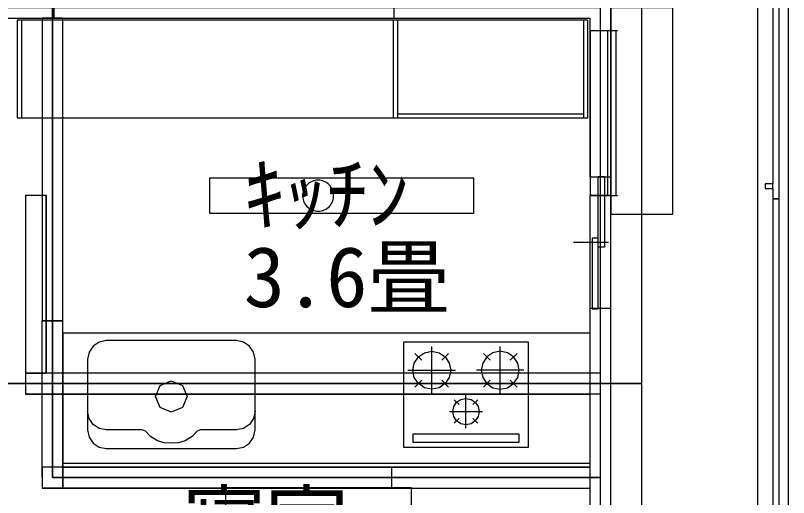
# Model space of a CAD drawing. Units: millimetres, scale not verified. Extents: x -8429 to 8779, y -6983 to 6633.
# Drawn here: x 4690 to 8429, y 96 to 2430 of the extents above; entities that cross this region are included whole.
import ezdxf
from ezdxf.enums import TextEntityAlignment as Align

# ---------------------------------------------------------------- set-up
doc = ezdxf.new("R2010")
doc.units = ezdxf.units.MM
doc.header["$LTSCALE"] = 100
for name, color, linetype in [('0-0_設備-家具1階', 7, 'Continuous'), ('0-1_間取り1階', 7, 'Continuous'), ('0-2_部屋名1階', 7, 'Continuous'), ('0-3_柱1階', 7, 'Continuous'), ('0-4_敷地1階', 7, 'Continuous'), ('0-6_壁編集1階', 5, 'Continuous'), ('0-7_壁1階', 7, 'Continuous'), ('0-8_建具1階', 7, 'Continuous'), ('0-9_外構1階', 7, 'Continuous'), ('1-0_間取り2階', 7, 'Continuous'), ('1-1_部屋名2階', 7, 'Continuous'), ('1-3_壁2階', 7, 'Continuous'), ('1-4_建具2階', 7, 'Continuous'), ('1-5_柱2階', 7, 'Continuous'), ('1-6_設備-家具2階', 7, 'Continuous'), ('1-7_屋根2階', 5, 'Continuous')]:
    doc.layers.add(name, color=color, linetype=linetype)
doc.styles.add('ＭＳ ゴシック', font='')
doc.styles.get('ＭＳ ゴシック').set_extended_font_data('MS Gothic')

msp = doc.modelspace()

# ---------------------------------------------------------------- linework, layer by layer
at = {"layer": '0-0_設備-家具1階'}
for p, q in [((4718.8, 2407.2), (4718.8, 1933.2)), ((6518.8, 1933.2), (6518.8, 2407.2)), ((6538.8, 1933.2), (6538.8, 2407.2)), ((7438.8, 1933.2), (7438.8, 2407.2)), ((6538.8, 1953.2), (7438.8, 1953.2)), ((8352.1, 1591.2), (8352.1, 1615.2)), ((6703.4, 597), (6703.4, 827)), ((7034.2, 597), (7034.2, 827)), ((6622.1, 793.3), (6655.1, 760.2)), ((6751.7, 760.2), (6784.7, 793.3)), ((6986, 760.2), (6952.9, 793.3)), ((7115.6, 793.3), (7082.5, 760.2)), ((6588.4, 712), (6818.4, 712)), ((7149.2, 712), (6919.2, 712)), ((6622.1, 630.6), (6655.1, 663.7)), ((6751.7, 663.7), (6784.7, 630.6)), ((6986, 663.7), (6952.9, 630.6)), ((7115.6, 630.6), (7082.5, 663.7)), ((6812.3, 568.7), (6835.2, 545.7)), ((6868.8, 432.2), (6868.8, 592.2)), ((6902.4, 545.7), (6925.4, 568.7)), ((6788.8, 512.2), (6948.8, 512.2)), ((6812.3, 455.6), (6835.2, 478.6)), ((6902.4, 478.6), (6925.4, 455.6)), ((4918.8, 262.2), (7468.8, 262.2))]:
    msp.add_line(p, q, dxfattribs=at)
for points in [[(8316.1, 1591.2), (8352.1, 1591.2), (8352.1, 1541.2), (8384.1, 1541.2), (8384.1, 3521.7), (8352.1, 3521.7), (8352.1, 1615.2), (8316.1, 1615.2)], [(4698.8, 2407.2), (4698.8, 1933.2), (7458.8, 1933.2), (7458.8, 2407.2)], [(5629.1, 1472.2), (6906.1, 1472.2), (6906.1, 1642.2), (5629.1, 1642.2)], [(8316.1, -389.3), (8352.1, -389.3), (8352.1, -439.3), (8384.1, -439.3), (8384.1, 1541.2), (8352.1, 1541.2), (8352.1, -365.3), (8316.1, -365.3)], [(7468.8, 242.2), (7468.8, 892.2), (4918.8, 892.2), (4918.8, 242.2)], [(5128.8, 855.2), (5094.4, 848.3), (5065.2, 828.8), (5045.7, 799.6), (5038.8, 765.2), (5038.8, 423.2), (5045.7, 388.7), (5065.2, 359.5), (5094.4, 340), (5128.8, 333.2), (5758.8, 333.2), (5793.3, 340), (5822.5, 359.5), (5842, 388.7), (5848.8, 423.2), (5848.8, 765.2), (5842, 799.6), (5822.5, 828.8), (5793.3, 848.3), (5758.8, 855.2)], [(6568.8, 849.2), (7168.8, 849.2), (7168.8, 337.2), (6568.8, 337.2)], [(6703.4, 620.3), (6668.3, 627.3), (6638.6, 647.2), (6618.8, 676.9), (6611.8, 712), (6618.8, 747), (6638.6, 776.8), (6668.3, 796.6), (6703.4, 803.6), (6738.5, 796.6), (6768.2, 776.8), (6788.1, 747), (6795.1, 712), (6788.1, 676.9), (6768.2, 647.2), (6738.5, 627.3)], [(7034.2, 620.3), (7069.3, 627.3), (7099, 647.2), (7118.9, 676.9), (7125.9, 712), (7118.9, 747), (7099, 776.8), (7069.3, 796.6), (7034.2, 803.6), (6999.2, 796.6), (6969.4, 776.8), (6949.6, 747), (6942.6, 712), (6949.6, 676.9), (6969.4, 647.2), (6999.2, 627.3)], [(5443.8, 509), (5390.1, 531.2), (5367.8, 585), (5390.1, 638.7), (5443.8, 661), (5497.6, 638.7), (5519.8, 585), (5497.6, 531.2)], [(6868.8, 448.4), (6844.4, 453.3), (6823.7, 467.1), (6809.9, 487.8), (6805.1, 512.2), (6809.9, 536.6), (6823.7, 557.2), (6844.4, 571.1), (6868.8, 575.9), (6893.2, 571.1), (6913.9, 557.2), (6927.7, 536.6), (6932.6, 512.2), (6927.7, 487.8), (6913.9, 467.1), (6893.2, 453.3)], [(6613.8, 404.2), (7123.8, 404.2), (7123.8, 362.2), (6613.8, 362.2)], [(6605.9, 142.2), (5705.9, 142.2), (5705.9, -2057.8), (6605.9, -2057.8)]]:
    msp.add_lwpolyline(points, close=True, dxfattribs=at)
msp.add_lwpolyline([(5848.8, 513.2), (5842, 478.7), (5822.5, 449.5), (5793.3, 430), (5758.8, 423.2), (5584.6, 423.2), (5568.4, 416.4), (5544.3, 391.9), (5511.4, 370.9), (5478.8, 360.9), (5443.8, 358.3), (5408.8, 360.9), (5376.3, 370.9), (5343.3, 391.9), (5319.3, 416.4), (5303.1, 423.2), (5128.8, 423.2), (5094.4, 430), (5065.2, 449.5), (5045.7, 478.7), (5038.8, 513.2)], dxfattribs=at)
at = {"layer": '0-1_間取り1階'}
for points in [[(1148.8, -3902.8), (7518.8, -3902.8), (7518.8, -2992.8), (7518.8, 192.2), (4868.8, 192.2), (4868.8, 2467.2), (2058.8, 2467.2), (2058.8, 647.2), (1148.8, 647.2), (1148.8, -2992.8)], [(4868.8, 192.2), (7518.8, 192.2), (7518.8, 2467.2), (4868.8, 2467.2)]]:
    msp.add_lwpolyline(points, close=True, dxfattribs=at)
at = {"layer": '0-3_柱1階'}
msp.add_lwpolyline([(4818.8, 242.2), (4818.8, 142.2), (4918.8, 142.2), (4918.8, 242.2)], close=True, dxfattribs=at)
at = {"layer": '0-4_敷地1階'}
msp.add_lwpolyline([(-7723.7, -6632.8), (8428.8, -6632.8), (8428.8, 5652.2), (-7723.7, 5652.2)], close=True, dxfattribs=at)
at = {"layer": '0-6_壁編集1階'}
for points in [[(4818.8, 950.5), (4918.8, 950.5), (4918.8, 2417.2), (4818.8, 2417.2)], [(4918.8, 242.2), (4918.8, 142.2), (6510.8, 142.2), (6510.8, 242.2)]]:
    msp.add_lwpolyline(points, close=True, dxfattribs=at)
at = {"layer": '0-7_壁1階'}
msp.add_lwpolyline([(3929.8, 2416.2), (5649.2, 2416.2), (5749.8, 2416.2), (7467.8, 2416.2), (7467.8, 1648.2), (7569.8, 1648.2), (7569.8, 2417.6), (7569.8, 2519.6), (7568.4, 4338.2), (6542.8, 4338.2), (6542.8, 4236.2), (7467.8, 4236.2), (7467.8, 2518.2), (5749.8, 2518.2), (5749.8, 2548.2), (5647.8, 2548.2), (5647.8, 2518.2), (4918.4, 2518.2), (4817.8, 2518.2), (3929.8, 2518.2)], dxfattribs=at)
msp.add_lwpolyline([(7569.8, 1010.2), (7467.8, 1010.2), (7467.8, 243.2), (4919.8, 243.2), (4919.8, 951.2), (4817.8, 951.2), (4817.8, 243.2), (4819.2, 141.2), (7467.8, 141.2), (7467.8, -773.8), (7569.8, -773.8), (7569.8, 142.6), (7569.8, 244.6)], close=True, dxfattribs=at)
at = {"layer": '0-8_建具1階'}
for p, q in [((7568.8, 1009.7), (7568.8, 1649.7)), ((7558.8, 1329.7), (7388.8, 1329.7))]:
    msp.add_line(p, q, dxfattribs=at)
for points in [[(7508.8, 1351), (7478.8, 1351), (7478.8, 1009.7), (7508.8, 1009.7), (7508.8, 1649.7)], [(7508.8, 1649.7), (7538.8, 1649.7), (7538.8, 1308.3), (7508.8, 1308.3)]]:
    msp.add_lwpolyline(points, dxfattribs=at)
at = {"layer": '0-9_外構1階'}
msp.add_lwpolyline([(8428.8, -6632.8), (8428.8, 5502.2), (8278.8, 5502.2), (8278.8, -6632.8)], close=True, dxfattribs=at)
at = {"layer": '1-0_間取り2階'}
msp.add_lwpolyline([(3878.8, -2992.8), (7518.8, -2992.8), (7518.8, 2467.2), (3878.8, 2467.2)], close=True, dxfattribs=at)
at = {"layer": '1-3_壁2階'}
for points in [[(7568.4, 4338.2), (3928.4, 4338.2), (3822.8, 4338.2), (3827.8, 4236.2), (3827.8, 2516.7), (3827.8, 2414.7), (3827.8, 2336.2), (3929.8, 2336.2), (3929.8, 2416.2), (4876.8, 2416.2), (4876.8, 2518.2), (3929.8, 2518.2), (3929.8, 4236.2), (7467.8, 4236.2), (7467.8, 2518.2), (6519.8, 2518.2), (6519.8, 2416.2), (7467.8, 2416.2), (7467.8, 2356.2), (7569.8, 2356.2), (7569.8, 2417.6), (7569.8, 2519.6)], [(7569.8, 1558.2), (7467.8, 1558.2), (7467.8, 698.2), (4839.8, 698.2), (4839.8, 1558.2), (4737.8, 1558.2), (4737.8, 696.2), (4737.8, 596.2), (7467.8, 596.2), (7467.8, -828.8), (7569.8, -828.8)]]:
    msp.add_lwpolyline(points, close=True, dxfattribs=at)
at = {"layer": '1-4_建具2階'}
for p, q in [((7468.8, 2357.2), (7468.8, 1557.2)), ((7468.8, 2357.2), (7601.8, 2357.2)), ((7553.8, 2357.2), (7553.8, 1557.2)), ((7593.8, 2357.2), (7593.8, 1557.2)), ((7468.8, 1557.2), (7601.8, 1557.2))]:
    msp.add_line(p, q, dxfattribs=at)
at = {"layer": '1-5_柱2階'}
for points in [[(4738.8, 1557.2), (4738.8, 697.2), (4838.8, 697.2), (4838.8, 1557.2)], [(4738.8, 697.2), (4738.8, 597.2), (7518.8, 597.2), (7518.8, 697.2)]]:
    msp.add_lwpolyline(points, close=True, dxfattribs=at)
at = {"layer": '1-6_設備-家具2階'}
for points in [[(6099.4, 1608.8), (6094.4, 1603.1), (6090.1, 1596.8), (6086.4, 1590.2), (6083.4, 1583.2), (6081.1, 1576), (6079.6, 1568.5), (6078.8, 1561), (6078.8, 1553.4), (6079.6, 1545.8), (6081.1, 1538.4), (6083.4, 1531.1), (6086.4, 1524.1), (6090.1, 1517.5), (6094.4, 1511.2), (6099.4, 1505.5), (6104.9, 1500.2), (6110.9, 1495.6), (6117.4, 1491.6), (6124.2, 1488.2), (6131.3, 1485.6), (6138.7, 1483.7), (6146.2, 1482.5), (6153.8, 1482.2)], [(6153.8, 1482.2), (6161.4, 1482.5), (6168.9, 1483.7), (6176.3, 1485.6), (6183.4, 1488.2), (6190.3, 1491.6), (6196.7, 1495.6), (6202.7, 1500.2), (6208.3, 1505.5), (6213.2, 1511.2), (6217.6, 1517.5), (6221.3, 1524.1), (6224.2, 1531.1), (6226.5, 1538.4), (6228.1, 1545.8), (6228.8, 1553.4), (6228.8, 1561), (6228.1, 1568.5), (6226.5, 1576), (6224.2, 1583.2), (6221.3, 1590.2), (6217.6, 1596.8), (6213.2, 1603.1), (6208.3, 1608.8), (6202.7, 1614.1), (6196.7, 1618.7), (6190.3, 1622.7), (6183.4, 1626.1), (6176.3, 1628.7), (6168.9, 1630.6), (6161.4, 1631.8), (6153.8, 1632.2), (6146.2, 1631.8), (6138.7, 1630.6), (6131.3, 1628.7), (6124.2, 1626.1), (6117.4, 1622.7), (6110.9, 1618.7), (6104.9, 1614.1), (6099.4, 1608.8)]]:
    msp.add_lwpolyline(points, dxfattribs=at)
at = {"layer": '1-7_屋根2階'}
for points in [[(7718.8, 5037.2), (-1781.2, 5037.2), (-1781.2, 647.2), (7718.8, 647.2)], [(7868.8, 1467.2), (7868.8, 2467.2), (7568.8, 2467.2), (7568.8, 1467.2)], [(-1781.2, -3742.8), (7718.8, -3742.8), (7718.8, 647.2), (-1781.2, 647.2)]]:
    msp.add_lwpolyline(points, close=True, dxfattribs=at)

# ---------------------------------------------------------------- texts
at = {"layer": '0-2_部屋名1階', "style": 'ＭＳ ゴシック'}
for s, p in [('ｷｯﾁﾝ', (5793.8, 1329.7)), ('3.6畳', (5793.8, 929.7))]:
    msp.add_text(s, height=293.3, dxfattribs=at).set_placement(p, align=Align.BOTTOM_LEFT)
at = {"layer": '1-1_部屋名2階', "style": 'ＭＳ ゴシック'}
msp.add_text('寝室', height=293.3, dxfattribs=at).set_placement((5498.8, -262.8), align=Align.BOTTOM_LEFT)

doc.saveas('drawing.dxf')
